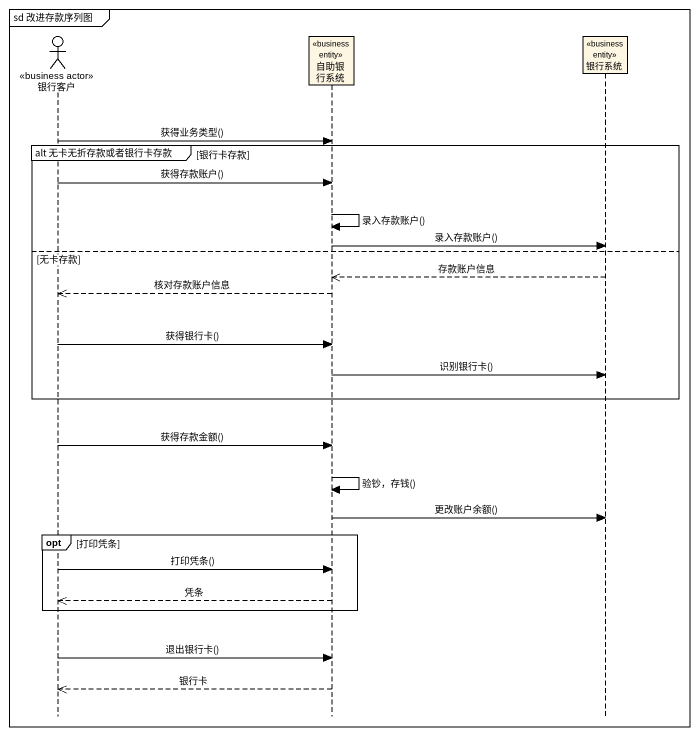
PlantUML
@startuml
mainframe sd 改进存款序列图
hide footbox
actor 银行客户 <<business actor>>
participant 自助银行系统 <<business entity>>
participant 银行系统 <<business entity>>

银行客户 -> 自助银行系统 : 获得业务类型()
group alt 无卡无折存款或者银行卡存款 [银行卡存款]
  银行客户 -> 自助银行系统 : 获得存款账户()
  自助银行系统 -> 自助银行系统 : 录入存款账户()
  自助银行系统 -> 银行系统 : 录入存款账户()
else 无卡存款
  银行系统 -->> 自助银行系统 : 存款账户信息
  自助银行系统 -->> 银行客户 : 核对存款账户信息
  银行客户 -> 自助银行系统 : 获得银行卡()
  自助银行系统 -> 银行系统 : 识别银行卡()
end
银行客户 -> 自助银行系统 : 获得存款金额()
自助银行系统 -> 自助银行系统 : 验钞，存钱()
自助银行系统 -> 银行系统 : 更改账户余额()
opt 打印凭条
  银行客户 -> 自助银行系统 : 打印凭条()
  自助银行系统 -->> 银行客户 : 凭条
end
银行客户 -> 自助银行系统 : 退出银行卡()
自助银行系统 -->> 银行客户 : 银行卡
@enduml
